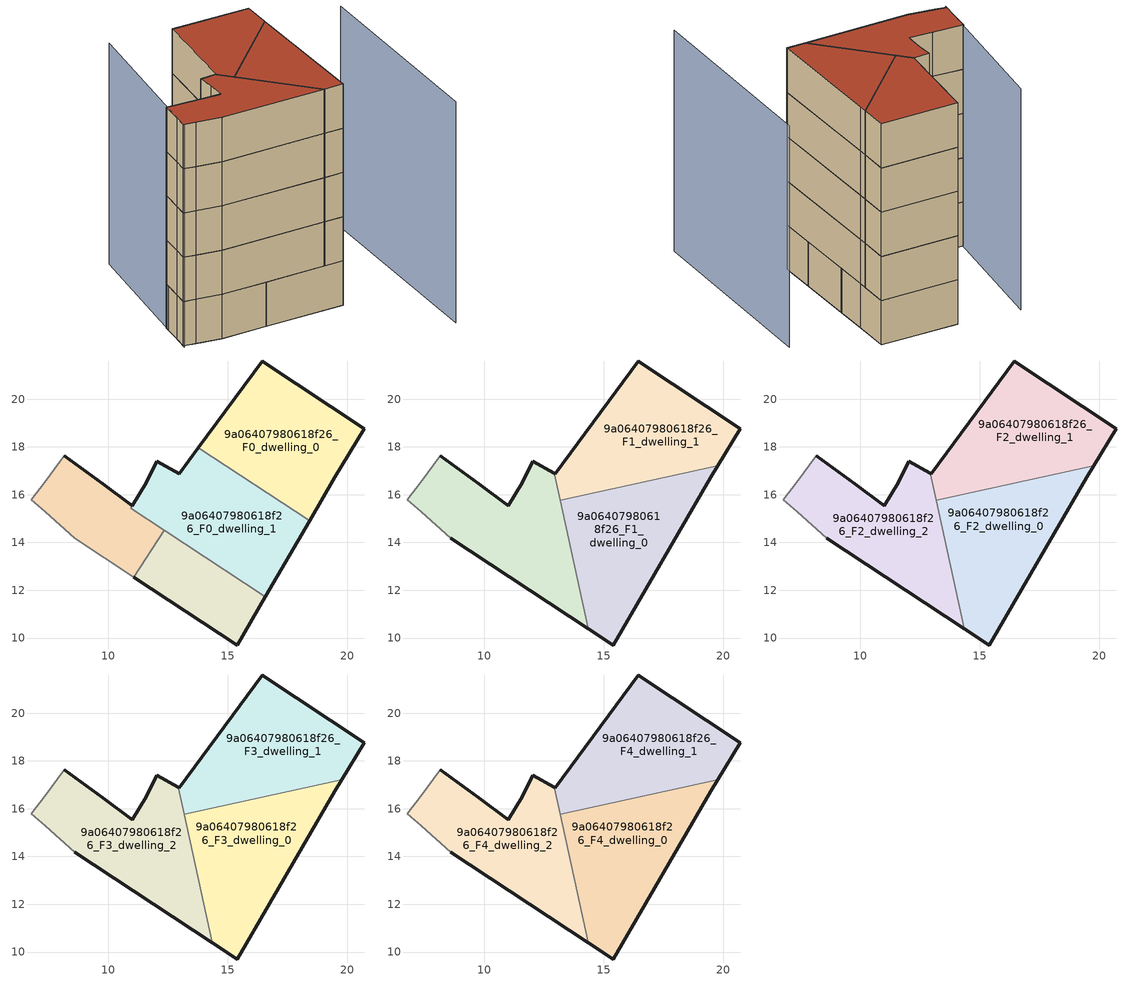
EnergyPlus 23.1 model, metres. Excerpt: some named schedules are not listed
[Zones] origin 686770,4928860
9a06407980618f26_F0_dwelling_0
 floor ground (EU_floor_Construction): 19.48,16.73 20.7,18.77 16.44,21.6 13.77,17.96 18.42,14.91 z0
 wall outside (EU_wall_Construction): 13.77,17.96 16.44,21.6 20.7,18.77 19.48,16.73 18.42,14.91 z0:3
 wall to 9a06407980618f26_F0_dwelling_1 (EU_wall_Construction): 18.42,14.91 13.77,17.96 z0:3
9a06407980618f26_F0_dwelling_1
 floor ground (EU_floor_Construction): 16.57,11.73 18.42,14.91 13.77,17.96 12.97,16.88 12.03,17.4 11.59,16.5 11,15.53 10.94,15.43 z0
 wall outside (EU_wall_Construction): 18.42,14.91 16.57,11.73 / 11,15.53 11.59,16.5 12.03,17.4 12.97,16.88 13.77,17.96 z0:3
 wall to 9a06407980618f26_F0_dwelling_2 (EU_wall_Construction): 16.57,11.73 12.35,14.51 z0:3
 wall to 9a06407980618f26_F0_dwelling_3 (EU_wall_Construction): 12.35,14.51 10.94,15.43 11,15.53 z0:3
9a06407980618f26_F0_dwelling_2
 floor ground (EU_floor_Construction): 15.39,9.71 16.57,11.73 12.35,14.51 11.06,12.55 z0
 wall outside (EU_wall_Construction): 16.57,11.73 15.39,9.71 11.06,12.55 z0:3
 wall to 9a06407980618f26_F0_dwelling_3 (EU_wall_Construction): 11.06,12.55 12.35,14.51 z0:3
9a06407980618f26_F0_dwelling_3
 floor ground (EU_floor_Construction): 11.06,12.55 12.35,14.51 10.94,15.43 11,15.53 9.77,16.45 8.16,17.64 7.97,17.38 7.33,16.52 6.78,15.79 7.36,15.28 8.6,14.17 z0
 wall outside (EU_wall_Construction): 8.16,17.64 9.77,16.45 11,15.53 z0:3
 wall adiabatic (EU_wall_Construction): 11.06,12.55 8.6,14.17 7.36,15.28 6.78,15.79 7.33,16.52 7.97,17.38 8.16,17.64 z0:3
9a06407980618f26_F1_dwelling_0
 floor to 9a06407980618f26_F0_dwelling_1 (EU_floor_Construction): 16.57,11.73 18.42,14.91 16.13,16.41 13.17,15.76 13.63,13.67 z3
 floor to 9a06407980618f26_F0_dwelling_0 (EU_floor_Construction): 18.42,14.91 19.48,16.73 19.77,17.21 16.13,16.41 z3
 floor to 9a06407980618f26_F0_dwelling_2 (EU_floor_Construction): 15.39,9.71 16.57,11.73 13.63,13.67 14.35,10.39 z3
 wall outside (EU_wall_Construction): 19.77,17.21 19.48,16.73 15.39,9.71 14.35,10.39 z3:6
 wall to 9a06407980618f26_F1_dwelling_1 (EU_wall_Construction): 13.17,15.76 19.77,17.21 z3:6
 wall to 9a06407980618f26_F1_dwelling_2 (EU_wall_Construction): 14.35,10.39 13.17,15.76 z3:6
9a06407980618f26_F1_dwelling_1
 floor to 9a06407980618f26_F0_dwelling_0 (EU_floor_Construction): 19.77,17.21 20.7,18.77 16.44,21.6 13.77,17.96 16.13,16.41 z3
 floor to 9a06407980618f26_F0_dwelling_1 (EU_floor_Construction): 16.13,16.41 13.77,17.96 12.97,16.88 12.92,16.91 13.17,15.76 z3
 wall outside (EU_wall_Construction): 12.92,16.91 12.97,16.88 16.44,21.6 20.7,18.77 19.77,17.21 z3:6
 wall to 9a06407980618f26_F1_dwelling_2 (EU_wall_Construction): 13.17,15.76 12.92,16.91 z3:6
9a06407980618f26_F1_dwelling_2
 floor to 9a06407980618f26_F0_dwelling_2 (EU_floor_Construction): 14.35,10.39 13.63,13.67 12.35,14.51 11.06,12.55 z3
 floor to 9a06407980618f26_F0_dwelling_3 (EU_floor_Construction): 11.06,12.55 12.35,14.51 10.94,15.43 11,15.53 9.77,16.45 8.16,17.64 7.97,17.38 7.33,16.52 6.78,15.79 7.36,15.28 8.6,14.17 z3
 floor to 9a06407980618f26_F0_dwelling_1 (EU_floor_Construction): 13.63,13.67 12.92,16.91 12.03,17.4 11.59,16.5 11,15.53 10.94,15.43 z3
 wall outside (EU_wall_Construction): 14.35,10.39 8.6,14.17 / 8.16,17.64 9.77,16.45 11,15.53 11.59,16.5 12.03,17.4 12.92,16.91 z3:6
 wall adiabatic (EU_wall_Construction): 8.6,14.17 7.36,15.28 6.78,15.79 7.33,16.52 8.16,17.64 z3:6
9a06407980618f26_F2_dwelling_0
 floor to 9a06407980618f26_F1_dwelling_0 (EU_floor_Construction): 15.39,9.71 19.48,16.73 19.77,17.21 13.17,15.76 14.35,10.39 z6
 wall outside (EU_wall_Construction): 19.77,17.21 19.48,16.73 15.39,9.71 14.35,10.39 z6:9
 wall to 9a06407980618f26_F2_dwelling_1 (EU_wall_Construction): 13.17,15.76 19.77,17.21 z6:9
 wall to 9a06407980618f26_F2_dwelling_2 (EU_wall_Construction): 14.35,10.39 13.17,15.76 z6:9
9a06407980618f26_F2_dwelling_1
 floor to 9a06407980618f26_F1_dwelling_1 (EU_floor_Construction): 19.77,17.21 20.7,18.77 16.44,21.6 12.97,16.88 12.92,16.91 13.17,15.76 z6
 wall outside (EU_wall_Construction): 12.92,16.91 12.97,16.88 16.44,21.6 20.7,18.77 19.77,17.21 z6:9
 wall to 9a06407980618f26_F2_dwelling_2 (EU_wall_Construction): 13.17,15.76 12.92,16.91 z6:9
9a06407980618f26_F2_dwelling_2
 floor to 9a06407980618f26_F1_dwelling_2 (EU_floor_Construction): 14.35,10.39 12.92,16.91 12.03,17.4 11.59,16.5 11,15.53 9.77,16.45 8.16,17.64 7.33,16.52 6.78,15.79 7.36,15.28 8.6,14.17 z6
 wall outside (EU_wall_Construction): 14.35,10.39 8.6,14.17 / 8.16,17.64 9.77,16.45 11,15.53 11.59,16.5 12.03,17.4 12.92,16.91 z6:9
 wall adiabatic (EU_wall_Construction): 8.6,14.17 7.36,15.28 6.78,15.79 7.33,16.52 8.16,17.64 z6:9
9a06407980618f26_F3_dwelling_0
 floor to 9a06407980618f26_F2_dwelling_0 (EU_floor_Construction): 15.39,9.71 19.48,16.73 19.77,17.21 13.17,15.76 14.35,10.39 z9
 wall outside (EU_wall_Construction): 19.77,17.21 19.48,16.73 15.39,9.71 14.35,10.39 z9:12
 wall to 9a06407980618f26_F3_dwelling_1 (EU_wall_Construction): 13.17,15.76 19.77,17.21 z9:12
 wall to 9a06407980618f26_F3_dwelling_2 (EU_wall_Construction): 14.35,10.39 13.17,15.76 z9:12
9a06407980618f26_F3_dwelling_1
 floor to 9a06407980618f26_F2_dwelling_1 (EU_floor_Construction): 19.77,17.21 20.7,18.77 16.44,21.6 12.97,16.88 12.92,16.91 13.17,15.76 z9
 wall outside (EU_wall_Construction): 12.92,16.91 12.97,16.88 16.44,21.6 20.7,18.77 19.77,17.21 z9:12
 wall to 9a06407980618f26_F3_dwelling_2 (EU_wall_Construction): 13.17,15.76 12.92,16.91 z9:12
9a06407980618f26_F3_dwelling_2
 floor to 9a06407980618f26_F2_dwelling_2 (EU_floor_Construction): 14.35,10.39 12.92,16.91 12.03,17.4 11.59,16.5 11,15.53 9.77,16.45 8.16,17.64 7.33,16.52 6.78,15.79 7.36,15.28 8.6,14.17 z9
 wall outside (EU_wall_Construction): 14.35,10.39 8.6,14.17 / 8.16,17.64 9.77,16.45 11,15.53 11.59,16.5 12.03,17.4 12.92,16.91 z9:12
 wall adiabatic (EU_wall_Construction): 8.6,14.17 7.36,15.28 6.78,15.79 7.33,16.52 8.16,17.64 z9:12
9a06407980618f26_F4_dwelling_0
 floor to 9a06407980618f26_F3_dwelling_0 (EU_floor_Construction): 15.39,9.71 19.48,16.73 19.77,17.21 13.17,15.76 14.35,10.39 z12
 wall outside (EU_wall_Construction): 19.77,17.21 19.48,16.73 15.39,9.71 14.35,10.39 z12:15
 wall to 9a06407980618f26_F4_dwelling_1 (EU_wall_Construction): 13.17,15.76 19.77,17.21 z12:15
 wall to 9a06407980618f26_F4_dwelling_2 (EU_wall_Construction): 14.35,10.39 13.17,15.76 z12:15
 roof outside (EU_roof_Construction): 19.77,17.21 19.48,16.73 15.39,9.71 14.35,10.39 13.17,15.76 z15
9a06407980618f26_F4_dwelling_1
 floor to 9a06407980618f26_F3_dwelling_1 (EU_floor_Construction): 19.77,17.21 20.7,18.77 16.44,21.6 12.97,16.88 12.92,16.91 13.17,15.76 z12
 wall outside (EU_wall_Construction): 12.92,16.91 12.97,16.88 16.44,21.6 20.7,18.77 19.77,17.21 z12:15
 wall to 9a06407980618f26_F4_dwelling_2 (EU_wall_Construction): 13.17,15.76 12.92,16.91 z12:15
 roof outside (EU_roof_Construction): 20.7,18.77 19.77,17.21 13.17,15.76 12.92,16.91 12.97,16.88 16.44,21.6 z15
9a06407980618f26_F4_dwelling_2
 floor to 9a06407980618f26_F3_dwelling_2 (EU_floor_Construction): 14.35,10.39 12.92,16.91 12.03,17.4 11.59,16.5 11,15.53 9.77,16.45 8.16,17.64 7.33,16.52 6.78,15.79 7.36,15.28 8.6,14.17 z12
 wall outside (EU_wall_Construction): 14.35,10.39 8.6,14.17 / 8.16,17.64 9.77,16.45 11,15.53 11.59,16.5 12.03,17.4 12.92,16.91 z12:15
 wall adiabatic (EU_wall_Construction): 8.6,14.17 7.36,15.28 6.78,15.79 7.33,16.52 8.16,17.64 z12:15
 roof outside (EU_roof_Construction): 12.92,16.91 14.35,10.39 8.6,14.17 7.36,15.28 6.78,15.79 7.33,16.52 8.16,17.64 9.77,16.45 11,15.53 11.59,16.5 12.03,17.4 z15
shading: 16.62,2.9 23.42,14.1 / 13.24,24.08 6.69,15.68 z0:15
[Building]
EU S2 Campaign: North Axis=0; Terrain=City; Solar Distribution=FullExterior
[Site:Location]
Bologna: Latitude=44.5; Longitude=11.25; Time Zone=1; Elevation=37
[SizingPeriod:WeatherFileDays]
AnnualSizingPeriod: Begin Month=1; Begin Day of Month=1; End Month=12; End Day of Month=31; Day of Week for Start Day=Monday; Use Weather File Daylight Saving Period=No; Use Weather File Rain and Snow Indicators=No
[MATERIAL]
EU_InternalMass_Material: Roughness=MediumRough; Thickness=0.1; Conductivity=1; Density=1800; Specific Heat=900; Thermal Absorptance=0.9; Solar Absorptance=0.7; Visible Absorptance=0.7
[MATERIAL:NOMASS] Roughness=MediumRough; Thermal Absorptance=0.9; Solar Absorptance=0.7; Visible Absorptance=0.7
Name | Thermal Resistance
EU_wall_NoMass | 0.905828
EU_roof_NoMass | 0.37593
EU_floor_NoMass | 0.67114
[CONSTRUCTION]
EU_wall_Construction: EU_wall_NoMass
EU_roof_Construction: EU_roof_NoMass
EU_floor_Construction: EU_floor_NoMass
EU_InternalMass_Construction: EU_InternalMass_Material
[ZONE] Type=1; Multiplier=1; Ceiling Height=autocalculate; Floor Area=autocalculate; Part of Total Floor Area=Yes
Name | Volume
9a06407980618f26_F0_dwelling_0 | 71.8755
9a06407980618f26_F1_dwelling_0; 9a06407980618f26_F2_dwelling_0; 9a06407980618f26_F3_dwelling_0; 9a06407980618f26_F4_dwelling_0 | 71.8616
9a06407980618f26_F0_dwelling_1 | 69.5442
9a06407980618f26_F1_dwelling_1; 9a06407980618f26_F2_dwelling_1; 9a06407980618f26_F3_dwelling_1; 9a06407980618f26_F4_dwelling_1 | 71.8777
9a06407980618f26_F0_dwelling_2 | 35.9443
9a06407980618f26_F1_dwelling_2; 9a06407980618f26_F2_dwelling_2; 9a06407980618f26_F3_dwelling_2; 9a06407980618f26_F4_dwelling_2 | 71.8674
9a06407980618f26_F0_dwelling_3 | 38.2522
[INTERNALMASS] Construction=EU_InternalMass_Construction
Name | Zone or ZoneList | Surface Area
9a06407980618f26_F0_dwelling_0_EU_InternalMass | 9a06407980618f26_F0_dwelling_0 | 23.9585
9a06407980618f26_F0_dwelling_1_EU_InternalMass | 9a06407980618f26_F0_dwelling_1 | 23.182
9a06407980618f26_F0_dwelling_2_EU_InternalMass | 9a06407980618f26_F0_dwelling_2 | 11.9818
9a06407980618f26_F0_dwelling_3_EU_InternalMass | 9a06407980618f26_F0_dwelling_3 | 12.7511
9a06407980618f26_F1_dwelling_0_EU_InternalMass | 9a06407980618f26_F1_dwelling_0 | 23.9529
9a06407980618f26_F1_dwelling_1_EU_InternalMass | 9a06407980618f26_F1_dwelling_1 | 23.9595
9a06407980618f26_F1_dwelling_2_EU_InternalMass | 9a06407980618f26_F1_dwelling_2 | 23.9557
9a06407980618f26_F2_dwelling_0_EU_InternalMass | 9a06407980618f26_F2_dwelling_0 | 23.9529
9a06407980618f26_F2_dwelling_1_EU_InternalMass | 9a06407980618f26_F2_dwelling_1 | 23.9595
9a06407980618f26_F2_dwelling_2_EU_InternalMass | 9a06407980618f26_F2_dwelling_2 | 23.9557
9a06407980618f26_F3_dwelling_0_EU_InternalMass | 9a06407980618f26_F3_dwelling_0 | 23.9529
9a06407980618f26_F3_dwelling_1_EU_InternalMass | 9a06407980618f26_F3_dwelling_1 | 23.9595
9a06407980618f26_F3_dwelling_2_EU_InternalMass | 9a06407980618f26_F3_dwelling_2 | 23.9557
9a06407980618f26_F4_dwelling_0_EU_InternalMass | 9a06407980618f26_F4_dwelling_0 | 23.9529
9a06407980618f26_F4_dwelling_1_EU_InternalMass | 9a06407980618f26_F4_dwelling_1 | 23.9595
9a06407980618f26_F4_dwelling_2_EU_InternalMass | 9a06407980618f26_F4_dwelling_2 | 23.9557
[OTHEREQUIPMENT] Fuel Type=Electricity; Design Level Calculation Method=Watts/Area; Power per Zone Floor Area=1; Fraction Latent=0; Fraction Radiant=0; Fraction Lost=0; Carbon Dioxide Generation Rate=0; EndUse Subcategory=EU_Step8_InternalGains
Name | Zone or ZoneList or Space or SpaceList | Schedule
EU_Step8_InternalGain_9a06407980618f26_F0_dwelling_0_f000 | 9a06407980618f26_F0_dwelling_0 | EU_Step8_GainSchedule_9a06407980618f26_F0_dwelling_0_f000
EU_Step8_InternalGain_9a06407980618f26_F0_dwelling_1_f000 | 9a06407980618f26_F0_dwelling_1 | EU_Step8_GainSchedule_9a06407980618f26_F0_dwelling_1_f000
EU_Step8_InternalGain_9a06407980618f26_F0_dwelling_2_f000 | 9a06407980618f26_F0_dwelling_2 | EU_Step8_GainSchedule_9a06407980618f26_F0_dwelling_2_f000
EU_Step8_InternalGain_9a06407980618f26_F0_dwelling_3_f000 | 9a06407980618f26_F0_dwelling_3 | EU_Step8_GainSchedule_9a06407980618f26_F0_dwelling_3_f000
EU_Step8_InternalGain_9a06407980618f26_F1_dwelling_0_f000 | 9a06407980618f26_F1_dwelling_0 | EU_Step8_GainSchedule_9a06407980618f26_F1_dwelling_0_f000
EU_Step8_InternalGain_9a06407980618f26_F1_dwelling_1_f000 | 9a06407980618f26_F1_dwelling_1 | EU_Step8_GainSchedule_9a06407980618f26_F1_dwelling_1_f000
EU_Step8_InternalGain_9a06407980618f26_F1_dwelling_2_f000 | 9a06407980618f26_F1_dwelling_2 | EU_Step8_GainSchedule_9a06407980618f26_F1_dwelling_2_f000
EU_Step8_InternalGain_9a06407980618f26_F2_dwelling_0_f000 | 9a06407980618f26_F2_dwelling_0 | EU_Step8_GainSchedule_9a06407980618f26_F2_dwelling_0_f000
EU_Step8_InternalGain_9a06407980618f26_F2_dwelling_1_f000 | 9a06407980618f26_F2_dwelling_1 | EU_Step8_GainSchedule_9a06407980618f26_F2_dwelling_1_f000
EU_Step8_InternalGain_9a06407980618f26_F2_dwelling_2_f000 | 9a06407980618f26_F2_dwelling_2 | EU_Step8_GainSchedule_9a06407980618f26_F2_dwelling_2_f000
EU_Step8_InternalGain_9a06407980618f26_F3_dwelling_0_f000 | 9a06407980618f26_F3_dwelling_0 | EU_Step8_GainSchedule_9a06407980618f26_F3_dwelling_0_f000
EU_Step8_InternalGain_9a06407980618f26_F3_dwelling_1_f000 | 9a06407980618f26_F3_dwelling_1 | EU_Step8_GainSchedule_9a06407980618f26_F3_dwelling_1_f000
EU_Step8_InternalGain_9a06407980618f26_F3_dwelling_2_f000 | 9a06407980618f26_F3_dwelling_2 | EU_Step8_GainSchedule_9a06407980618f26_F3_dwelling_2_f000
EU_Step8_InternalGain_9a06407980618f26_F4_dwelling_0_f000 | 9a06407980618f26_F4_dwelling_0 | EU_Step8_GainSchedule_9a06407980618f26_F4_dwelling_0_f000
EU_Step8_InternalGain_9a06407980618f26_F4_dwelling_1_f000 | 9a06407980618f26_F4_dwelling_1 | EU_Step8_GainSchedule_9a06407980618f26_F4_dwelling_1_f000
EU_Step8_InternalGain_9a06407980618f26_F4_dwelling_2_f000 | 9a06407980618f26_F4_dwelling_2 | EU_Step8_GainSchedule_9a06407980618f26_F4_dwelling_2_f000
[ZONEVENTILATION:DESIGNFLOWRATE] Schedule=EU_AlwaysOn; Design Flow Rate Calculation Method=AirChanges/Hour; Air Changes per Hour=0.73129; Ventilation Type=Natural; Fan Pressure Rise=0; Fan Total Efficiency=1; Constant Term Coefficient=1; Temperature Term Coefficient=0; Velocity Term Coefficient=0; Velocity Squared Term Coefficient=0; Minimum Indoor Temperature=-100; Maximum Indoor Temperature=100; Delta Temperature=-100; Minimum Outdoor Temperature=-100; Maximum Outdoor Temperature=100; Maximum Wind Speed=40
Name | Zone or ZoneList or Space or SpaceList
EU_ConstantAir_9a06407980618f26_F0_dwelling_0 | 9a06407980618f26_F0_dwelling_0
EU_ConstantAir_9a06407980618f26_F0_dwelling_1 | 9a06407980618f26_F0_dwelling_1
EU_ConstantAir_9a06407980618f26_F0_dwelling_2 | 9a06407980618f26_F0_dwelling_2
EU_ConstantAir_9a06407980618f26_F0_dwelling_3 | 9a06407980618f26_F0_dwelling_3
EU_ConstantAir_9a06407980618f26_F1_dwelling_0 | 9a06407980618f26_F1_dwelling_0
EU_ConstantAir_9a06407980618f26_F1_dwelling_1 | 9a06407980618f26_F1_dwelling_1
EU_ConstantAir_9a06407980618f26_F1_dwelling_2 | 9a06407980618f26_F1_dwelling_2
EU_ConstantAir_9a06407980618f26_F2_dwelling_0 | 9a06407980618f26_F2_dwelling_0
EU_ConstantAir_9a06407980618f26_F2_dwelling_1 | 9a06407980618f26_F2_dwelling_1
EU_ConstantAir_9a06407980618f26_F2_dwelling_2 | 9a06407980618f26_F2_dwelling_2
EU_ConstantAir_9a06407980618f26_F3_dwelling_0 | 9a06407980618f26_F3_dwelling_0
EU_ConstantAir_9a06407980618f26_F3_dwelling_1 | 9a06407980618f26_F3_dwelling_1
EU_ConstantAir_9a06407980618f26_F3_dwelling_2 | 9a06407980618f26_F3_dwelling_2
EU_ConstantAir_9a06407980618f26_F4_dwelling_0 | 9a06407980618f26_F4_dwelling_0
EU_ConstantAir_9a06407980618f26_F4_dwelling_1 | 9a06407980618f26_F4_dwelling_1
EU_ConstantAir_9a06407980618f26_F4_dwelling_2 | 9a06407980618f26_F4_dwelling_2
[HVACTEMPLATE:THERMOSTAT] Constant Heating Setpoint=20; Constant Cooling Setpoint=50
EU_HeatOnly_9a06407980618f26_F0_dwelling_0; EU_HeatOnly_9a06407980618f26_F0_dwelling_1; EU_HeatOnly_9a06407980618f26_F0_dwelling_2; EU_HeatOnly_9a06407980618f26_F0_dwelling_3; EU_HeatOnly_9a06407980618f26_F1_dwelling_0; EU_HeatOnly_9a06407980618f26_F1_dwelling_1; EU_HeatOnly_9a06407980618f26_F1_dwelling_2; EU_HeatOnly_9a06407980618f26_F2_dwelling_0; EU_HeatOnly_9a06407980618f26_F2_dwelling_1; EU_HeatOnly_9a06407980618f26_F2_dwelling_2; EU_HeatOnly_9a06407980618f26_F3_dwelling_0; EU_HeatOnly_9a06407980618f26_F3_dwelling_1; EU_HeatOnly_9a06407980618f26_F3_dwelling_2; EU_HeatOnly_9a06407980618f26_F4_dwelling_0; EU_HeatOnly_9a06407980618f26_F4_dwelling_1; EU_HeatOnly_9a06407980618f26_F4_dwelling_2
[HVACTEMPLATE:ZONE:IDEALLOADSAIRSYSTEM] System Availability Schedule=EU_AlwaysOn; Maximum Heating Supply Air Temperature=50; Minimum Cooling Supply Air Temperature=13; Maximum Heating Supply Air Humidity Ratio=0.0156; Minimum Cooling Supply Air Humidity Ratio=0.0077; Heating Limit=NoLimit; Cooling Limit=NoLimit; Heating Availability Schedule=EU_AlwaysOn; Cooling Availability Schedule=EU_CoolingOff; Dehumidification Control Type=ConstantSensibleHeatRatio; Cooling Sensible Heat Ratio=0.7; Dehumidification Setpoint=60; Humidification Control Type=None; Humidification Setpoint=30; Outdoor Air Method=None; Outdoor Air Flow Rate per Person=0.00944; Outdoor Air Flow Rate per Zone Floor Area=0; Outdoor Air Flow Rate per Zone=0; Demand Controlled Ventilation Type=None; Outdoor Air Economizer Type=NoEconomizer; Heat Recovery Type=None; Sensible Heat Recovery Effectiveness=0.7; Latent Heat Recovery Effectiveness=0.65
Name | Template Thermostat
9a06407980618f26_F0_dwelling_0 | EU_HeatOnly_9a06407980618f26_F0_dwelling_0
9a06407980618f26_F0_dwelling_1 | EU_HeatOnly_9a06407980618f26_F0_dwelling_1
9a06407980618f26_F0_dwelling_2 | EU_HeatOnly_9a06407980618f26_F0_dwelling_2
9a06407980618f26_F0_dwelling_3 | EU_HeatOnly_9a06407980618f26_F0_dwelling_3
9a06407980618f26_F1_dwelling_0 | EU_HeatOnly_9a06407980618f26_F1_dwelling_0
9a06407980618f26_F1_dwelling_1 | EU_HeatOnly_9a06407980618f26_F1_dwelling_1
9a06407980618f26_F1_dwelling_2 | EU_HeatOnly_9a06407980618f26_F1_dwelling_2
9a06407980618f26_F2_dwelling_0 | EU_HeatOnly_9a06407980618f26_F2_dwelling_0
9a06407980618f26_F2_dwelling_1 | EU_HeatOnly_9a06407980618f26_F2_dwelling_1
9a06407980618f26_F2_dwelling_2 | EU_HeatOnly_9a06407980618f26_F2_dwelling_2
9a06407980618f26_F3_dwelling_0 | EU_HeatOnly_9a06407980618f26_F3_dwelling_0
9a06407980618f26_F3_dwelling_1 | EU_HeatOnly_9a06407980618f26_F3_dwelling_1
9a06407980618f26_F3_dwelling_2 | EU_HeatOnly_9a06407980618f26_F3_dwelling_2
9a06407980618f26_F4_dwelling_0 | EU_HeatOnly_9a06407980618f26_F4_dwelling_0
9a06407980618f26_F4_dwelling_1 | EU_HeatOnly_9a06407980618f26_F4_dwelling_1
9a06407980618f26_F4_dwelling_2 | EU_HeatOnly_9a06407980618f26_F4_dwelling_2
